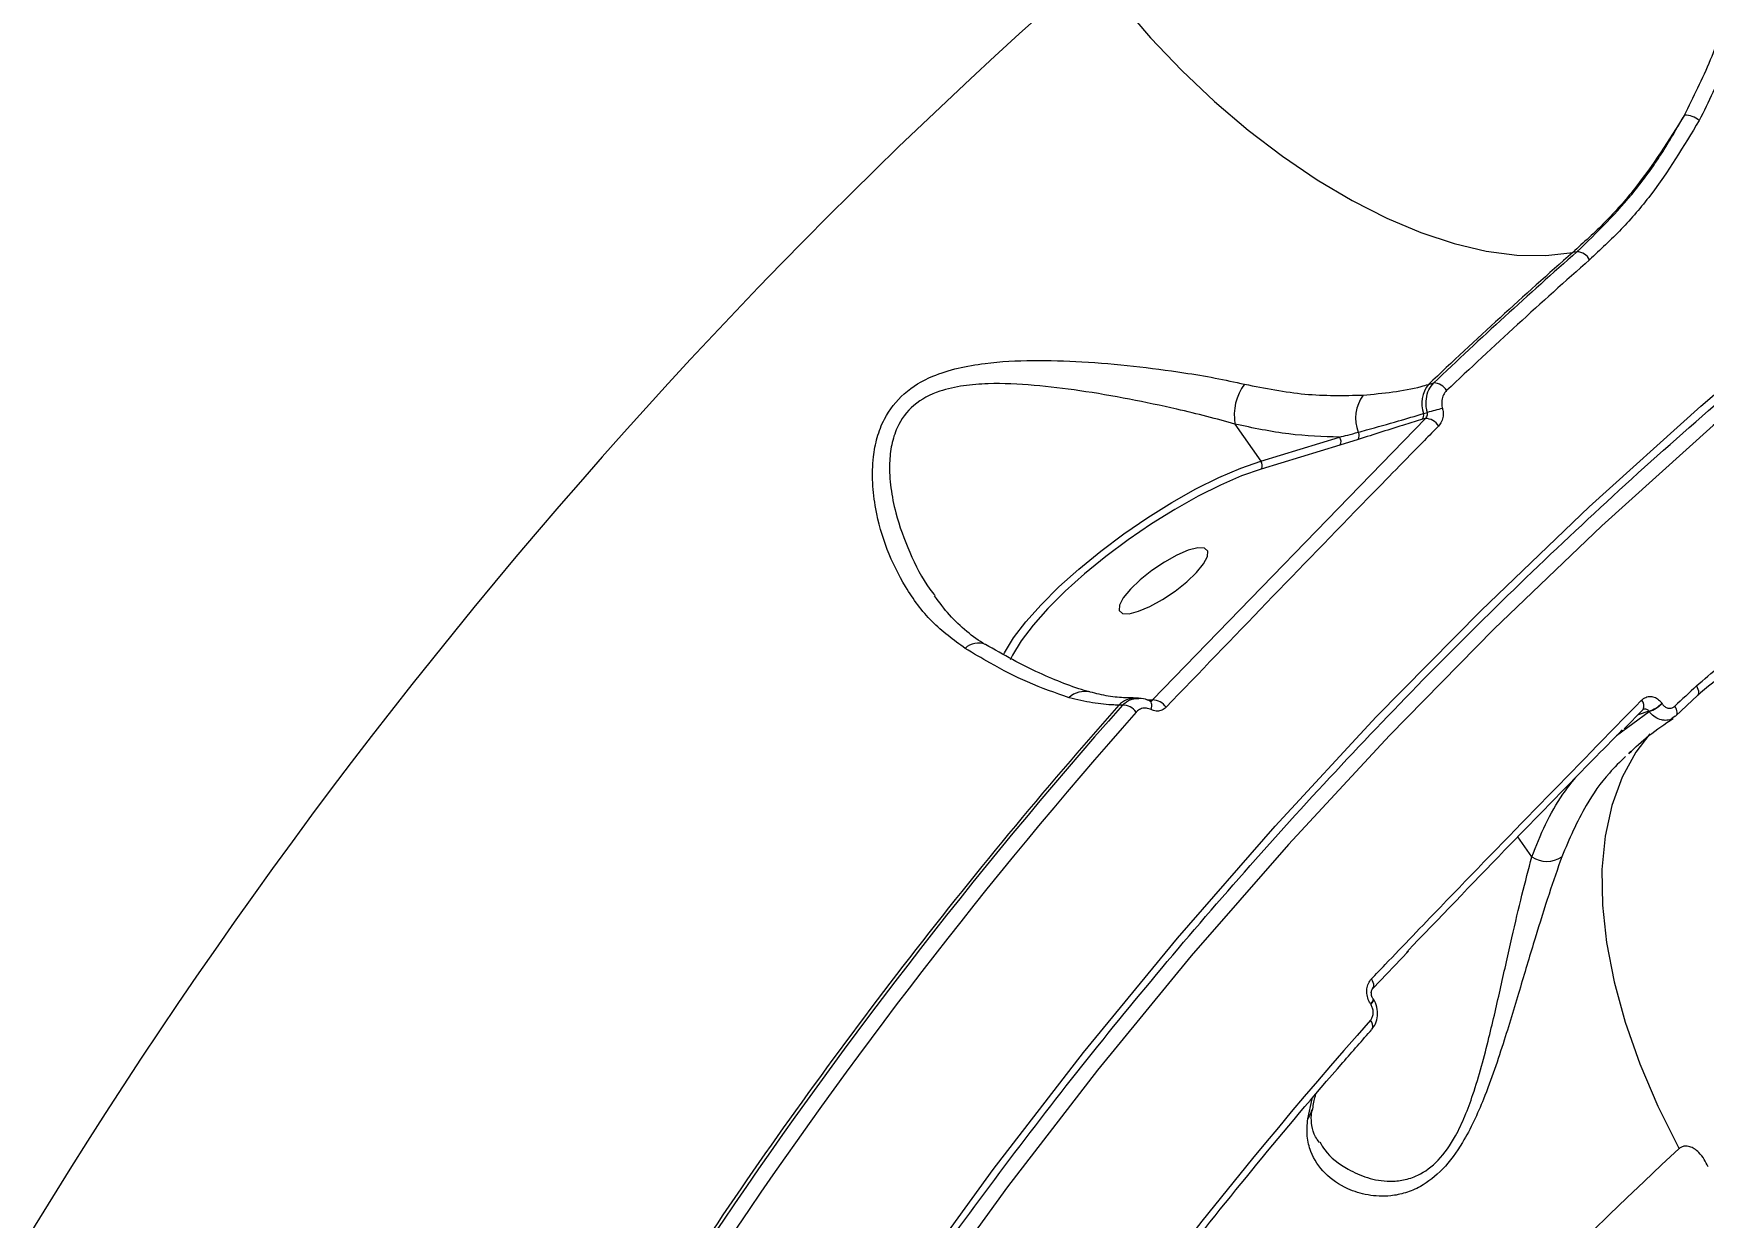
# Model space of a CAD drawing. Header units: millimetres. Extents: x -7245 to 6306, y -6696 to 5973.
# Drawn here: x 1462.9 to 1603.6, y -1461 to -1361.3 of the extents above; entities that cross this region are included whole.
import ezdxf

# ---------------------------------------------------------------- set-up
doc = ezdxf.new("R2010")
doc.units = ezdxf.units.MM
for name, color, linetype in [('DIKOM_ОБЪЕКТ', 7, 'Continuous'), ('DIKOM_РАЗМЕР_ЗОНА', 7, 'Continuous'), ('DIKOM_РАЗМЕР_ОБЪЕКТА', 7, 'Continuous')]:
    doc.layers.add(name, color=color, linetype=linetype)
doc.styles.add('style1', font='arial.ttf', dxfattribs={"width": 0.8})
doc.dimstyles.new('1-50', dxfattribs={"dimtxt": 300, "dimasz": 200, "dimexe": 100, "dimexo": 0, "dimgap": 100, "dimtad": 1, "dimtxsty": 'style1', "dimcen": 200, "dimclrd": 7, "dimclre": 7, "dimclrt": 7, "dimadec": 1, "dimazin": 2, "dimtfac": 1, "dimtmove": 0, "dimatfit": 2, "dimfxl": 0, "dimlwd": 25, "dimlwe": 18, "dimarcsym": 0})

# ---------------------------------------------------------------- blocks, each defined once
blk = doc.blocks.new('*D10')
at = {"layer": 'Defpoints', "color": 0, "transparency": 16777216}
for p in [(-4365.71, 2792.53), (4306.16, 475.6), (4306.16, -5965.27)]:
    blk.add_point(p, dxfattribs=at)
at = {"layer": 'DIKOM_РАЗМЕР_ОБЪЕКТА', "color": 7, "lineweight": 18, "transparency": 16777216}
for p, q in [((-4365.71, 2792.53), (-4365.71, -6065.27)), ((4306.16, 475.6), (4306.16, -6065.27))]:
    blk.add_line(p, q, dxfattribs=at)
at = {"layer": 'DIKOM_РАЗМЕР_ОБЪЕКТА', "color": 7, "lineweight": 25, "transparency": 16777216}
blk.add_line((-4165.71, -5965.27), (4106.16, -5965.27), dxfattribs=at)
at = {"layer": 'DIKOM_РАЗМЕР_ОБЪЕКТА', "color": 7, "transparency": 16777216}
for points in [[(-4165.71, -5931.93), (-4165.71, -5998.6), (-4365.71, -5965.27)], [(4106.16, -5931.93), (4106.16, -5998.6), (4306.16, -5965.27)]]:
    blk.add_solid(points, dxfattribs=at)
at = {"layer": 'DIKOM_РАЗМЕР_ОБЪЕКТА', "color": 7, "transparency": 16777216, "insert": (-85.78, -5712.1), "char_height": 300, "attachment_point": 5, "style": 'style1'}
blk.add_mtext('8650', dxfattribs=at)
blk = doc.blocks.new('*D11')
at = {"layer": 'Defpoints', "color": 0, "transparency": 16777216}
for p in [(-3472.32, 4472.83), (-6199.73, -2928.86), (1850.21, -2928.86)]:
    blk.add_point(p, dxfattribs=at)
at = {"layer": 'DIKOM_РАЗМЕР_ОБЪЕКТА', "color": 7, "lineweight": 18, "transparency": 16777216}
for p, q in [((-3472.32, 4472.83), (-6299.73, 4472.83)), ((1850.21, -2928.86), (-6299.73, -2928.86))]:
    blk.add_line(p, q, dxfattribs=at)
at = {"layer": 'DIKOM_РАЗМЕР_ОБЪЕКТА', "color": 7, "lineweight": 25, "transparency": 16777216}
blk.add_line((-6199.73, 4272.83), (-6199.73, -2728.86), dxfattribs=at)
at = {"layer": 'DIKOM_РАЗМЕР_ОБЪЕКТА', "color": 7, "transparency": 16777216}
for points in [[(-6233.06, 4272.83), (-6166.39, 4272.83), (-6199.73, 4472.83)], [(-6233.06, -2728.86), (-6166.39, -2728.86), (-6199.73, -2928.86)]]:
    blk.add_solid(points, dxfattribs=at)
at = {"layer": 'DIKOM_РАЗМЕР_ОБЪЕКТА', "color": 7, "transparency": 16777216, "insert": (-6452.9, 984.54), "char_height": 300, "attachment_point": 5, "rotation": 90, "style": 'style1'}
blk.add_mtext('7400', dxfattribs=at)
blk = doc.blocks.new('*D12')
at = {"layer": 'Defpoints', "color": 0, "transparency": 16777216}
for p in [(-5865.71, 123.34), (6306.18, -91.92), (6306.18, -6596.14)]:
    blk.add_point(p, dxfattribs=at)
at = {"layer": 'DIKOM_РАЗМЕР_ЗОНА', "color": 7, "lineweight": 18, "transparency": 16777216}
for p, q in [((-5865.71, 123.34), (-5865.71, -6696.14)), ((6306.18, -91.92), (6306.18, -6696.14))]:
    blk.add_line(p, q, dxfattribs=at)
at = {"layer": 'DIKOM_РАЗМЕР_ЗОНА', "color": 7, "lineweight": 25, "transparency": 16777216}
blk.add_line((-5665.71, -6596.14), (6106.18, -6596.14), dxfattribs=at)
at = {"layer": 'DIKOM_РАЗМЕР_ЗОНА', "color": 7, "transparency": 16777216}
for points in [[(-5665.71, -6562.81), (-5665.71, -6629.48), (-5865.71, -6596.14)], [(6106.18, -6562.81), (6106.18, -6629.48), (6306.18, -6596.14)]]:
    blk.add_solid(points, dxfattribs=at)
at = {"layer": 'DIKOM_РАЗМЕР_ЗОНА', "color": 7, "transparency": 16777216, "insert": (-71.19, -6342.97), "char_height": 300, "attachment_point": 5, "style": 'style1'}
blk.add_mtext('12150', dxfattribs=at)
blk = doc.blocks.new('*D13')
at = {"layer": 'Defpoints', "color": 0, "transparency": 16777216}
for p in [(-4231.86, 5972.83), (-6795, -4928.88), (1792.4, -4928.88)]:
    blk.add_point(p, dxfattribs=at)
at = {"layer": 'DIKOM_РАЗМЕР_ЗОНА', "color": 7, "lineweight": 18, "transparency": 16777216}
for p, q in [((-4231.86, 5972.83), (-6895, 5972.83)), ((1792.4, -4928.88), (-6895, -4928.88))]:
    blk.add_line(p, q, dxfattribs=at)
at = {"layer": 'DIKOM_РАЗМЕР_ЗОНА', "color": 7, "lineweight": 25, "transparency": 16777216}
blk.add_line((-6795, 5772.83), (-6795, -4728.88), dxfattribs=at)
at = {"layer": 'DIKOM_РАЗМЕР_ЗОНА', "color": 7, "transparency": 16777216}
for points in [[(-6828.33, 5772.83), (-6761.67, 5772.83), (-6795, 5972.83)], [(-6828.33, -4728.88), (-6761.67, -4728.88), (-6795, -4928.88)]]:
    blk.add_solid(points, dxfattribs=at)
at = {"layer": 'DIKOM_РАЗМЕР_ЗОНА', "color": 7, "transparency": 16777216, "insert": (-7048.17, 972.94), "char_height": 300, "attachment_point": 5, "rotation": 90, "style": 'style1'}
blk.add_mtext('10900', dxfattribs=at)

msp = doc.modelspace()

# ---------------------------------------------------------------- linework, layer by layer
at = {"layer": 'DIKOM_ОБЪЕКТ', "color": 7, "linetype": 'Continuous', "lineweight": 15}
for p, q in [((1592.915, -1379.716), (1592.56, -1379.769)), ((1580.408, -1390.884), (1580.847, -1390.754)), ((1557.175, -1417.454), (1580.143, -1393.75)), ((1580.143, -1393.75), (1579.903, -1393.823)), ((1579.979, -1393.341), (1580.318, -1393.238)), ((1564.112, -1394.231), (1566.295, -1397.336)), ((1566.295, -1397.336), (1572.921, -1395.324)), ((1572.94, -1396.01), (1566.314, -1398.021)), ((1574.481, -1395.523), (1572.94, -1396.01)), ((1555.991, -1417.303), (1555.774, -1417.301)), ((1556.689, -1417.447), (1557.117, -1417.454)), ((1557.117, -1417.454), (1557.175, -1417.454)), ((1600.061, -1417.737), (1600.075, -1417.759)), ((1601.251, -1418.778), (1603.052, -1417.089)), ((1554.636, -1417.894), (1554.323, -1417.892)), ((1596.255, -1420.451), (1598.991, -1418.422)), ((1596.886, -1419.892), (1598.494, -1418.26)), ((1598.977, -1418.401), (1598.052, -1418.709)), ((1598.468, -1418.266), (1598.484, -1418.248)), ((1598.991, -1418.422), (1598.977, -1418.401)), ((1601.191, -1418.821), (1600.979, -1418.967)), ((1601.191, -1418.821), (1601.251, -1418.778)), ((1597.441, -1421.758), (1597.248, -1421.956)), ((1589.116, -1430.656), (1587.933, -1428.973)), ((1575.729, -1441.737), (1578.724, -1438.611)), ((1575.541, -1443.063), (1575.527, -1443.042)), ((1575.701, -1441.748), (1575.72, -1441.727)), ((1575.745, -1442.612), (1575.725, -1442.582)), ((1570.238, -1452.718), (1570.606, -1451.043)), ((1570.59, -1451.934), (1570.58, -1451.997))]:
    msp.add_line(p, q, dxfattribs=at)
at = {"layer": 'DIKOM_ОБЪЕКТ', "color": 7, "linetype": 'Continuous', "lineweight": 15, "flags": 128}
for points in [[(1552.177, -1355.812), (1554.515, -1358.81), (1557.011, -1361.7), (1559.644, -1364.456), (1562.388, -1367.054), (1565.22, -1369.468), (1568.113, -1371.678), (1571.041, -1373.663), (1573.977, -1375.404), (1576.894, -1376.887), (1579.766, -1378.098), (1582.567, -1379.025), (1585.271, -1379.659), (1587.853, -1379.997), (1590.29, -1380.033), (1592.56, -1379.769)], [(1485.839, -1565.866), (1490.085, -1554.243), (1494.683, -1542.764), (1499.631, -1531.437), (1504.924, -1520.268), (1510.56, -1509.266), (1516.534, -1498.437), (1522.844, -1487.788), (1529.484, -1477.327), (1536.45, -1467.06), (1543.739, -1456.995), (1551.344, -1447.137), (1559.261, -1437.494), (1567.485, -1428.071), (1576.011, -1418.874), (1584.832, -1409.91), (1593.943, -1401.185), (1603.339, -1392.705), (1613.013, -1384.473), (1622.958, -1376.497), (1633.168, -1368.782), (1643.636, -1361.332)], [(1644.545, -1363.072), (1634.108, -1370.499), (1623.928, -1378.191), (1614.013, -1386.143), (1604.369, -1394.35), (1595.002, -1402.805), (1585.918, -1411.504), (1577.123, -1420.441), (1568.623, -1429.609), (1560.424, -1439.004), (1552.53, -1448.619), (1544.948, -1458.447), (1537.682, -1468.482), (1530.736, -1478.717), (1524.116, -1489.147), (1517.825, -1499.764), (1511.869, -1510.56), (1506.25, -1521.529), (1500.973, -1532.664), (1496.04, -1543.958), (1491.455, -1555.402), (1487.222, -1566.991)], [(1544.618, -1413.646), (1544.706, -1413.476), (1545.468, -1412.233), (1546.5, -1410.875), (1547.781, -1409.434), (1549.281, -1407.94), (1550.967, -1406.426), (1552.804, -1404.925), (1554.75, -1403.47), (1556.763, -1402.093), (1558.8, -1400.824), (1560.814, -1399.69), (1562.763, -1398.718), (1564.604, -1397.927), (1566.295, -1397.336)], [(1566.314, -1398.021), (1564.674, -1398.595), (1562.889, -1399.362), (1560.999, -1400.305), (1559.046, -1401.404), (1557.071, -1402.635), (1555.119, -1403.97), (1553.232, -1405.381), (1551.451, -1406.836), (1549.815, -1408.305), (1548.361, -1409.753), (1547.119, -1411.151), (1546.118, -1412.467), (1545.379, -1413.673), (1545.179, -1414.076)], [(1560.872, -1406.709), (1561.468, -1405.977), (1561.79, -1405.362), (1561.813, -1404.914), (1561.533, -1404.668), (1560.975, -1404.645), (1560.182, -1404.847), (1559.22, -1405.257), (1558.166, -1405.842), (1557.106, -1406.554), (1556.125, -1407.337), (1555.303, -1408.126), (1554.707, -1408.858), (1554.385, -1409.474), (1554.363, -1409.922), (1554.642, -1410.168), (1555.201, -1410.191), (1555.993, -1409.989), (1556.956, -1409.579), (1558.009, -1408.994), (1559.07, -1408.281), (1560.05, -1407.498), (1560.872, -1406.709)], [(1602.97, -1416.275), (1603.046, -1416.412), (1603.103, -1416.548), (1603.139, -1416.679), (1603.154, -1416.8), (1603.146, -1416.909), (1603.116, -1417.002), (1603.065, -1417.076), (1603.052, -1417.089)], [(1557.06, -1418.263), (1557.093, -1418.114), (1557.108, -1417.975), (1557.105, -1417.848), (1557.085, -1417.738), (1557.047, -1417.648), (1556.993, -1417.58), (1556.945, -1417.546)], [(1601.251, -1418.778), (1601.262, -1418.767), (1601.313, -1418.692), (1601.343, -1418.599), (1601.351, -1418.491), (1601.336, -1418.369), (1601.3, -1418.239), (1601.242, -1418.103), (1601.165, -1417.967)], [(1599.037, -1420.3), (1597.872, -1421.845), (1596.714, -1423.964), (1595.847, -1426.331), (1595.279, -1428.927), (1595.014, -1431.731), (1595.053, -1434.724), (1595.396, -1437.881), (1596.042, -1441.177), (1596.984, -1444.587), (1598.215, -1448.084), (1599.726, -1451.641), (1601.506, -1455.231)], [(1575.72, -1441.727), (1575.72, -1441.727), (1575.774, -1441.634), (1575.798, -1441.519), (1575.793, -1441.388), (1575.757, -1441.244), (1575.694, -1441.093), (1575.604, -1440.94)], [(1575.73, -1442.589), (1575.743, -1442.616), (1575.749, -1442.678), (1575.729, -1442.753), (1575.684, -1442.841), (1575.616, -1442.938), (1575.527, -1443.042)], [(1575.745, -1442.612), (1575.758, -1442.637), (1575.763, -1442.699), (1575.743, -1442.774), (1575.699, -1442.863), (1575.63, -1442.959), (1575.541, -1443.063)]]:
    msp.add_lwpolyline(points, dxfattribs=at)
at = {"layer": 'DIKOM_ОБЪЕКТ', "color": 7, "linetype": 'Continuous', "lineweight": 15}
for centre, radius, start, end in [((1853.915, -1700.222), 457.891, 131.22158, 153.47834), ((1602.025, -1369.994), 1.777, 48.38367, 92.03881), ((1884.726, -1711.364), 441.946, 131.38309, 133.51827), ((1884.644, -1710.782), 441.261, 131.38587, 133.50962), ((1592.846, -1381), 1.286, 28.17089, 86.91164), ((1884.897, -1710.536), 440.031, 131.38611, 133.51107), ((1568.418, -1393.484), 4.37, 143.16458, 189.83843), ((1582.461, -1392.508), 2.618, 141.6516, 198.545), ((1580.809, -1392.056), 1.302, 29.88909, 88.3455), ((1577.564, -1393.724), 3.292, 143.85945, 201.12579), ((1579.479, -1393.509), 0.527, 323.39942, 18.5593), ((1580.116, -1395.089), 1.34, 31.6467, 88.84769), ((1622.091, -1551.714), 163.888, 104.30975, 104.76665), ((1574.005, -1395.207), 0.572, 326.42246, 31.25927), ((1572.459, -1395.68), 0.583, 325.56289, 37.584), ((1565.833, -1397.691), 0.583, 325.54206, 37.60483), ((1542.491, -1414.21), 1.55, 67.10773, 135.09791), ((1889.781, -1723.971), 420.64, 132.98796, 133.32487), ((1551.45, -1418.653), 1.914, 75.95369, 133.24547), ((1555.759, -1419.339), 2.038, 89.54504, 134.75715), ((1556.834, -1417.138), 0.425, 288.10679, 311.92395), ((1557.197, -1418.761), 1.307, 31.8293, 90.93625), ((1597.848, -1417.956), 0.701, 335.32352, 43.50963), ((1598.107, -1415.764), 2.777, 288.25507, 314.71208), ((1598.122, -1415.786), 2.776, 288.25634, 314.72203), ((1869.889, -1697.355), 421.523, 138.47202, 146.22724), ((1870.111, -1697.107), 421.288, 138.48943, 146.21005), ((1870.544, -1697.066), 420.332, 138.48927, 146.2102), ((1554.672, -1419.237), 1.343, 33.9601, 91.54006), ((1590.37, -1428.792), 2.247, 236.08315, 304.28559), ((1874.389, -1709.304), 399.359, 138.44937, 146.25008), ((1574.972, -1444.918), 0.744, 343.49869, 42.41775), ((1569.034, -1451.705), 1.573, 319.91851, 349.30935), ((1865.691, -1739.934), 388.394, 132.85919, 151.84041)]:
    msp.add_arc(centre, radius, start, end, dxfattribs=at)
for points, knots in [([(1600.876, -1314.848), (1601.908, -1316.635), (1603.891, -1320.071), (1606.107, -1325.54), (1607.748, -1331.025), (1608.816, -1336.64), (1609.29, -1342.306), (1609.188, -1347.947), (1608.524, -1353.486), (1607.283, -1358.831), (1605.554, -1363.956), (1603.987, -1367.097), (1603.205, -1368.665)], [0, 0, 0, 0, 0.1070877, 0.205973, 0.3051877, 0.4040791, 0.503337, 0.6029143, 0.7021815, 0.8013455, 0.900836, 1, 1, 1, 1]), ([(1601.962, -1368.218), (1602.73, -1366.682), (1604.269, -1363.605), (1605.969, -1358.585), (1607.191, -1353.349), (1607.849, -1347.926), (1607.956, -1342.403), (1607.497, -1336.856), (1606.457, -1331.359), (1604.855, -1325.992), (1602.69, -1320.64), (1600.75, -1317.278), (1599.741, -1315.53)], [0, 0, 0, 0, 0.0992822, 0.1988763, 0.2981531, 0.3974205, 0.4970079, 0.5962721, 0.6950874, 0.7942242, 0.893035, 1, 1, 1, 1]), ([(1486.114, -1566.453), (1486.771, -1564.592), (1488.678, -1559.189), (1492.06, -1550.333), (1496.353, -1539.93), (1500.939, -1529.656), (1505.81, -1519.515), (1510.965, -1509.512), (1516.402, -1499.654), (1522.116, -1489.945), (1528.105, -1480.391), (1534.367, -1470.998), (1540.896, -1461.769), (1547.69, -1452.71), (1554.745, -1443.826), (1562.057, -1435.122), (1569.622, -1426.604), (1577.436, -1418.274), (1585.495, -1410.138), (1593.795, -1402.2), (1602.33, -1394.465), (1611.097, -1386.937), (1620.089, -1379.619), (1629.305, -1372.518), (1637.193, -1366.749), (1642.034, -1363.378), (1643.671, -1362.238)], [0, 0, 0, 0, 0.0228182, 0.0662279, 0.1096401, 0.1530503, 0.1964628, 0.2398747, 0.2832858, 0.3266969, 0.370109, 0.4135189, 0.4569305, 0.5003413, 0.5437504, 0.5871609, 0.63057, 0.673978, 0.7173864, 0.7607937, 0.8041999, 0.8476068, 0.8910115, 0.9344166, 0.9778203, 1, 1, 1, 1]), ([(1601.962, -1368.218), (1600.628, -1370.347), (1598.607, -1373.572), (1595.307, -1377.279), (1593.475, -1378.939), (1592.56, -1379.769)], [0, 0, 0, 0, 0.4927764, 0.7463824, 1, 1, 1, 1]), ([(1592.915, -1379.716), (1594.603, -1378.064), (1597.159, -1375.562), (1600.051, -1371.541), (1601.325, -1369.326), (1601.962, -1368.218)], [0, 0, 0, 0, 0.4928116, 0.7464082, 1, 1, 1, 1]), ([(1603.205, -1368.665), (1601.9, -1370.829), (1599.924, -1374.106), (1596.682, -1377.869), (1594.88, -1379.551), (1593.979, -1380.393)], [0, 0, 0, 0, 0.4927635, 0.7463842, 1, 1, 1, 1]), ([(1541.393, -1413.116), (1540.422, -1412.403), (1538.478, -1410.974), (1536.337, -1408.047), (1534.74, -1404.821), (1533.883, -1401.823), (1533.554, -1399.182), (1533.598, -1397.155), (1533.941, -1395.34), (1534.66, -1393.456), (1536.13, -1391.546), (1538.398, -1390.208), (1540.769, -1389.47), (1543.58, -1388.993), (1547.084, -1388.806), (1551.294, -1388.949), (1555.582, -1389.312), (1559.342, -1389.81), (1562.473, -1390.333), (1564.104, -1390.687), (1564.92, -1390.864)], [0, 0, 0, 0, 0.0754484, 0.1510304, 0.221385, 0.2917237, 0.3346554, 0.3775419, 0.4104277, 0.443257, 0.4962455, 0.5490778, 0.5889879, 0.6289731, 0.6969414, 0.7650069, 0.8363484, 0.9076276, 0.9538284, 1, 1, 1, 1]), ([(1564.112, -1394.231), (1563.333, -1394.012), (1561.763, -1393.572), (1558.786, -1392.857), (1555.2, -1392.1), (1551.155, -1391.402), (1547.161, -1390.91), (1543.875, -1390.758), (1541.218, -1390.956), (1539.035, -1391.43), (1536.95, -1392.509), (1535.69, -1394.231), (1535.158, -1395.966), (1534.974, -1397.676), (1535.093, -1399.611), (1535.601, -1402.161), (1536.679, -1405.054), (1537.833, -1407.412), (1538.712, -1408.491), (1538.857, -1408.669)], [0, 0, 0, 0, 0.0545462, 0.1099485, 0.1940731, 0.2801618, 0.3591865, 0.4398695, 0.4844577, 0.5300748, 0.5875204, 0.6446774, 0.680602, 0.7176348, 0.7667064, 0.8166118, 0.8991245, 0.9833297, 1, 1, 1, 1]), ([(1564.92, -1390.864), (1566.633, -1391.202), (1570.099, -1391.887), (1573.291, -1391.818), (1574.905, -1391.782)], [0, 0, 0, 0, 0.4942518, 1, 1, 1, 1]), ([(1574.905, -1391.782), (1576.577, -1391.627), (1578.472, -1391.45), (1580.204, -1390.944), (1580.408, -1390.884)], [0, 0, 0, 0, 0.8821683, 1, 1, 1, 1]), ([(1580.318, -1393.238), (1580.294, -1393.136), (1580.206, -1392.76), (1580.198, -1392.092), (1580.396, -1391.311), (1580.697, -1390.939), (1580.847, -1390.754)], [0, 0, 0, 0, 0.1105087, 0.4063328, 0.7034454, 1, 1, 1, 1]), ([(1581.938, -1391.407), (1581.842, -1391.52), (1581.651, -1391.746), (1581.519, -1392.219), (1581.518, -1392.622), (1581.569, -1392.848), (1581.583, -1392.91)], [0, 0, 0, 0, 0.2969775, 0.5941145, 0.8895009, 1, 1, 1, 1]), ([(1579.903, -1393.823), (1579.429, -1393.968), (1577.64, -1394.513), (1575.819, -1395.095), (1574.481, -1395.523)], [0, 0, 0, 0, 0.2646992, 1, 1, 1, 1]), ([(1574.493, -1394.91), (1574.722, -1394.848), (1575.867, -1394.533), (1577.702, -1394.021), (1579.28, -1393.55), (1579.979, -1393.341)], [0, 0, 0, 0, 0.1223093, 0.6114477, 1, 1, 1, 1]), ([(1580.143, -1393.75), (1580.184, -1393.708), (1580.263, -1393.626), (1580.327, -1393.46), (1580.335, -1393.326), (1580.321, -1393.254), (1580.318, -1393.238)], [0, 0, 0, 0, 0.3129651, 0.619287, 0.9167908, 1, 1, 1, 1]), ([(1581.583, -1392.91), (1581.594, -1392.956), (1581.644, -1393.167), (1581.654, -1393.556), (1581.534, -1394.035), (1581.349, -1394.269), (1581.257, -1394.386)], [0, 0, 0, 0, 0.0854657, 0.3891469, 0.69474, 1, 1, 1, 1]), ([(1581.257, -1394.386), (1580.859, -1394.792), (1578.871, -1396.82), (1571.136, -1404.735), (1563.945, -1412.21), (1558.307, -1418.071)], [0, 0, 0, 0, 0.0512258, 0.2561203, 1, 1, 1, 1]), ([(1572.921, -1395.324), (1571.511, -1395.279), (1568.668, -1395.189), (1565.638, -1394.552), (1564.112, -1394.231)], [0, 0, 0, 0, 0.4960503, 1, 1, 1, 1]), ([(1572.921, -1395.324), (1573.148, -1395.267), (1573.669, -1395.136), (1574.196, -1394.992), (1574.493, -1394.91)], [0, 0, 0, 0, 0.4353519, 1, 1, 1, 1]), ([(1602.97, -1416.275), (1604.262, -1415.162), (1606.847, -1412.935), (1611.076, -1410.42), (1615.457, -1408.543), (1619.936, -1407.326), (1624.527, -1406.736), (1629.167, -1406.808), (1633.784, -1407.518), (1638.312, -1408.858), (1642.675, -1410.833), (1646.814, -1413.393), (1650.648, -1416.486), (1654.104, -1420.082), (1657.198, -1424.074), (1658.906, -1427.066), (1659.759, -1428.56)], [0, 0, 0, 0, 0.0751064, 0.1502146, 0.2212807, 0.2925751, 0.3636425, 0.4347683, 0.5061222, 0.5772472, 0.6483382, 0.7196557, 0.7907495, 0.8604297, 0.9303175, 1, 1, 1, 1]), ([(1629.537, -1408.065), (1628.942, -1407.982), (1626.843, -1407.686), (1623.213, -1407.847), (1618.735, -1408.519), (1613.719, -1410.058), (1608.297, -1412.702), (1604.762, -1415.654), (1602.994, -1417.131)], [0, 0, 0, 0, 0.0626757, 0.2209925, 0.3798157, 0.5381344, 0.7690707, 1, 1, 1, 1]), ([(1543.087, -1412.786), (1543.086, -1412.785), (1542.533, -1412.484), (1541.489, -1411.693), (1540.044, -1410.346), (1539.225, -1409.244), (1538.82, -1408.699)], [0, 0, 0, 0, 0.0005155, 0.3257726, 0.6661331, 1, 1, 1, 1]), ([(1550.139, -1417.259), (1548.993, -1416.86), (1546.897, -1416.131), (1543.896, -1414.611), (1542.09, -1413.533), (1541.393, -1413.116)], [0, 0, 0, 0, 0.4251091, 0.7780795, 1, 1, 1, 1]), ([(1551.901, -1416.775), (1551.816, -1416.754), (1551.146, -1416.591), (1549.72, -1416.076), (1547.632, -1415.204), (1545.418, -1414.114), (1543.864, -1413.214), (1543.099, -1412.771)], [0, 0, 0, 0, 0.0348318, 0.2747675, 0.5174207, 0.7624354, 1, 1, 1, 1]), ([(813.194, -1524.231), (814.326, -1521.946), (817.4, -1515.743), (823.438, -1506.016), (831.605, -1495.215), (840.973, -1484.968), (851.472, -1475.31), (863.064, -1466.293), (875.72, -1457.949), (889.439, -1450.304), (904.179, -1443.36), (919.885, -1437.13), (936.481, -1431.643), (953.892, -1426.925), (972.071, -1422.999), (991.002, -1419.885), (1010.64, -1417.575), (1030.916, -1416.068), (1051.737, -1415.368), (1073.004, -1415.482), (1094.391, -1416.404), (1115.851, -1418.113), (1137.331, -1420.557), (1159.038, -1423.745), (1180.878, -1427.659), (1202.756, -1432.286), (1224.888, -1437.686), (1247.239, -1443.895), (1269.767, -1450.924), (1292.126, -1458.664), (1314.212, -1467.081), (1335.921, -1476.134), (1357.183, -1485.801), (1377.951, -1496.08), (1398.202, -1506.939), (1417.876, -1518.342), (1436.888, -1530.232), (1455.13, -1542.561), (1471.477, -1554.448), (1481.407, -1562.343), (1485.839, -1565.866)], [0, 0, 0, 0, 0.0156523, 0.0424896, 0.0694116, 0.0963765, 0.1233414, 0.1502635, 0.1771007, 0.2039381, 0.2308599, 0.2578251, 0.2847902, 0.3117122, 0.3385494, 0.3653866, 0.3923085, 0.4192737, 0.4462388, 0.4731607, 0.499998, 0.5258462, 0.55177, 0.5777324, 0.6036945, 0.6296184, 0.6554668, 0.6823041, 0.709226, 0.7361912, 0.7631561, 0.7900783, 0.8169156, 0.8437529, 0.8706752, 0.8976402, 0.9246053, 0.9515272, 0.9783645, 1, 1, 1, 1]), ([(1485.654, -1567.73), (1482.462, -1565.175), (1473.862, -1558.293), (1459.152, -1547.371), (1441.384, -1535.099), (1422.697, -1523.149), (1403.135, -1511.571), (1382.743, -1500.417), (1361.968, -1489.933), (1340.893, -1480.138), (1319.601, -1471.038), (1297.747, -1462.483), (1275.383, -1454.529), (1252.577, -1447.217), (1229.829, -1440.71), (1207.218, -1435.011), (1184.814, -1430.104), (1162.254, -1425.911), (1139.609, -1422.476), (1116.96, -1419.832), (1094.804, -1418.036), (1073.205, -1417.073), (1052.215, -1416.914), (1031.492, -1417.554), (1011.12, -1419.027), (991.182, -1421.348), (972.115, -1424.464), (953.965, -1428.349), (936.755, -1432.954), (920.205, -1438.356), (904.403, -1444.57), (889.422, -1451.593), (876.183, -1458.949), (864.541, -1466.487), (854.377, -1474.098), (845.466, -1481.68), (840.362, -1486.934), (838.047, -1489.318)], [0, 0, 0, 0, 0.0171745, 0.0462692, 0.0753861, 0.1044806, 0.1344204, 0.1643843, 0.1943241, 0.2234189, 0.2525357, 0.2816304, 0.3115701, 0.3415341, 0.3714737, 0.4005685, 0.4296853, 0.4587799, 0.4887196, 0.5186838, 0.5486235, 0.5777181, 0.6068351, 0.6359296, 0.6658693, 0.6958334, 0.725773, 0.7548675, 0.7839844, 0.8130791, 0.8430186, 0.8729827, 0.9029224, 0.9282447, 0.9535972, 0.9789492, 1, 1, 1, 1]), ([(1485.592, -1567.22), (1484.493, -1566.322), (1480.728, -1563.245), (1474.077, -1558.076), (1465.667, -1551.727), (1457.073, -1545.497), (1448.33, -1539.391), (1439.433, -1533.409), (1430.38, -1527.549), (1421.167, -1521.807), (1411.794, -1516.182), (1402.255, -1510.674), (1392.551, -1505.279), (1382.676, -1499.997), (1372.628, -1494.826), (1362.415, -1489.77), (1352.072, -1484.847), (1341.64, -1480.079), (1331.148, -1475.477), (1320.601, -1471.043), (1309.994, -1466.776), (1299.324, -1462.673), (1288.588, -1458.732), (1277.783, -1454.952), (1266.905, -1451.333), (1255.953, -1447.874), (1244.92, -1444.573), (1233.811, -1441.432), (1222.654, -1438.458), (1211.495, -1435.665), (1200.373, -1433.063), (1189.301, -1430.656), (1178.274, -1428.44), (1167.287, -1426.415), (1156.337, -1424.579), (1145.42, -1422.932), (1134.533, -1421.473), (1123.675, -1420.202), (1112.84, -1419.12), (1102.027, -1418.226), (1091.257, -1417.521), (1080.571, -1417.01), (1070.013, -1416.696), (1059.601, -1416.577), (1049.333, -1416.655), (1039.203, -1416.927), (1029.21, -1417.394), (1019.348, -1418.057), (1009.616, -1418.914), (1000.011, -1419.966), (990.531, -1421.215), (981.172, -1422.661), (971.947, -1424.301), (962.885, -1426.132), (954.025, -1428.145), (945.388, -1430.338), (936.979, -1432.709), (928.792, -1435.256), (920.824, -1437.982), (913.073, -1440.887), (905.536, -1443.971), (898.211, -1447.236), (891.097, -1450.681), (884.191, -1454.311), (877.498, -1458.121), (871.035, -1462.103), (864.83, -1466.24), (858.905, -1470.521), (853.263, -1474.937), (847.908, -1479.496), (842.822, -1484.175), (839.667, -1487.41), (838.096, -1489.022)], [0, 0, 0, 0, 0.0060013, 0.0205521, 0.0351072, 0.0495891, 0.0640041, 0.0783688, 0.0926994, 0.1070124, 0.1213243, 0.135648, 0.1499976, 0.1643896, 0.1788401, 0.1933654, 0.2079235, 0.2224273, 0.2368589, 0.2512355, 0.2655733, 0.2798885, 0.2941976, 0.3085152, 0.3228539, 0.3372303, 0.3516604, 0.3661604, 0.3807198, 0.3952538, 0.4097063, 0.4240985, 0.4384468, 0.4527679, 0.4670783, 0.4813938, 0.4957257, 0.5100902, 0.5245039, 0.5389826, 0.5535348, 0.5680856, 0.5825623, 0.5969738, 0.611337, 0.6256681, 0.6399832, 0.6542989, 0.6686275, 0.6829838, 0.6973842, 0.7118448, 0.7263814, 0.740938, 0.7554419, 0.7698757, 0.7842556, 0.7985978, 0.8129187, 0.8272345, 0.8415592, 0.8559061, 0.8702906, 0.8847294, 0.8992379, 0.9137951, 0.9283205, 0.9427656, 0.9571494, 0.9714881, 0.9857976, 1, 1, 1, 1]), ([(1554.323, -1417.892), (1554.188, -1417.886), (1553.502, -1417.86), (1552.128, -1417.749), (1550.803, -1417.423), (1550.139, -1417.259)], [0, 0, 0, 0, 0.1089056, 0.5528006, 1, 1, 1, 1]), ([(1555.747, -1417.289), (1555.475, -1417.286), (1554.777, -1417.28), (1553.427, -1417.164), (1552.425, -1416.916), (1551.917, -1416.791)], [0, 0, 0, 0, 0.2393033, 0.6150828, 1, 1, 1, 1]), ([(1554.636, -1417.894), (1554.7, -1417.832), (1554.941, -1417.6), (1555.405, -1417.338), (1555.831, -1417.329), (1556.019, -1417.324)], [0, 0, 0, 0, 0.1689216, 0.631403, 1, 1, 1, 1]), ([(1556.937, -1417.56), (1556.88, -1417.525), (1556.602, -1417.357), (1556.279, -1417.336), (1556.022, -1417.319)], [0, 0, 0, 0, 0.2072047, 1, 1, 1, 1]), ([(1556.989, -1417.562), (1556.989, -1417.562), (1556.991, -1417.561), (1556.977, -1417.568), (1556.945, -1417.546), (1556.943, -1417.545)], [0, 0, 0, 0, 0.1561686, 0.9689144, 1, 1, 1, 1]), ([(1556.988, -1417.557), (1557.017, -1417.556), (1557.085, -1417.553), (1557.142, -1417.504), (1557.17, -1417.463), (1557.175, -1417.454)], [0, 0, 0, 0, 0.3600625, 0.8652588, 1, 1, 1, 1]), ([(1575.604, -1440.94), (1575.989, -1440.537), (1577.915, -1438.523), (1585.401, -1430.723), (1592.671, -1423.287), (1598.356, -1417.473)], [0, 0, 0, 0, 0.0517071, 0.2585497, 1, 1, 1, 1]), ([(1598.356, -1417.473), (1598.468, -1417.381), (1598.693, -1417.197), (1599.109, -1417.127), (1599.519, -1417.224), (1599.847, -1417.451), (1600.001, -1417.657), (1600.061, -1417.737)], [0, 0, 0, 0, 0.2182606, 0.4367243, 0.6530386, 0.8657852, 1, 1, 1, 1]), ([(1600.075, -1417.759), (1600.084, -1417.772), (1600.152, -1417.872), (1600.307, -1418.028), (1600.528, -1418.134), (1600.757, -1418.162), (1600.972, -1418.119), (1601.105, -1418.014), (1601.165, -1417.967)], [0, 0, 0, 0, 0.0341241, 0.2524431, 0.4706107, 0.5979484, 0.8193358, 1, 1, 1, 1]), ([(1557.06, -1418.263), (1556.925, -1418.209), (1556.655, -1418.103), (1556.244, -1418.154), (1555.956, -1418.309), (1555.822, -1418.449), (1555.786, -1418.487)], [0, 0, 0, 0, 0.2954079, 0.5902944, 0.8901388, 1, 1, 1, 1]), ([(1558.307, -1418.071), (1558.281, -1418.097), (1558.153, -1418.223), (1557.878, -1418.373), (1557.466, -1418.423), (1557.195, -1418.316), (1557.06, -1418.263)], [0, 0, 0, 0, 0.0810358, 0.3908418, 0.6952181, 1, 1, 1, 1]), ([(1597.287, -1421.963), (1597.83, -1421.446), (1598.967, -1420.363), (1600.311, -1419.478), (1601.013, -1419.016)], [0, 0, 0, 0, 0.4779162, 1, 1, 1, 1]), ([(1598.468, -1418.269), (1598.472, -1418.264), (1598.492, -1418.24), (1598.492, -1418.243), (1598.493, -1418.245)], [0, 0, 0, 0, 0.1914761, 1, 1, 1, 1]), ([(1598.977, -1418.401), (1598.959, -1418.374), (1598.911, -1418.304), (1598.792, -1418.232), (1598.641, -1418.205), (1598.543, -1418.233), (1598.498, -1418.246)], [0, 0, 0, 0, 0.1762074, 0.4563702, 0.7498671, 1, 1, 1, 1]), ([(1600.979, -1418.967), (1600.934, -1419.001), (1600.749, -1419.14), (1600.409, -1419.188), (1599.952, -1419.137), (1599.498, -1418.935), (1599.162, -1418.639), (1599.012, -1418.448), (1598.991, -1418.422)], [0, 0, 0, 0, 0.07981, 0.3295133, 0.4733463, 0.7188619, 0.9622171, 1, 1, 1, 1]), ([(1596.715, -1419.98), (1593.401, -1423.361), (1587.266, -1429.619), (1581.296, -1435.842), (1578.551, -1438.703)], [0, 0, 0, 0, 0.5402378, 1, 1, 1, 1]), ([(1597.004, -1422.207), (1596.539, -1422.664), (1595.274, -1423.909), (1593.344, -1426.647), (1592.264, -1429.175), (1591.635, -1430.648)], [0, 0, 0, 0, 0.194959, 0.5308746, 1, 1, 1, 1]), ([(1589.116, -1430.656), (1589.483, -1429.733), (1590.216, -1427.887), (1591.475, -1425.66), (1592.448, -1424.436), (1592.821, -1423.967)], [0, 0, 0, 0, 0.3816194, 0.7632299, 1, 1, 1, 1]), ([(1591.635, -1430.648), (1591.281, -1431.668), (1590.562, -1433.736), (1589.384, -1437.489), (1588.147, -1441.627), (1587.019, -1445.394), (1585.98, -1448.572), (1585.137, -1450.871), (1584.24, -1452.945), (1583.149, -1455.02), (1581.647, -1457.071), (1579.942, -1458.38), (1578.454, -1458.995), (1576.936, -1459.29), (1575.255, -1459.193), (1573.321, -1458.574), (1571.573, -1457.37), (1570.533, -1455.786), (1570.127, -1454.199), (1570.201, -1453.214), (1570.238, -1452.718)], [0, 0, 0, 0, 0.0717861, 0.1456279, 0.2211709, 0.2985177, 0.3406399, 0.3832943, 0.4161003, 0.4496123, 0.4986482, 0.5477923, 0.5804528, 0.613972, 0.6704373, 0.7283187, 0.8119554, 0.898075, 0.9486867, 1, 1, 1, 1]), ([(1571.26, -1454.668), (1571.391, -1454.896), (1571.924, -1455.826), (1573.338, -1456.852), (1575.233, -1457.737), (1576.845, -1458.033), (1578.308, -1457.914), (1579.692, -1457.474), (1581.277, -1456.335), (1582.592, -1454.434), (1583.504, -1452.483), (1584.23, -1450.507), (1584.893, -1448.283), (1585.679, -1445.226), (1586.516, -1441.544), (1587.417, -1437.516), (1588.296, -1433.781), (1588.841, -1431.706), (1589.116, -1430.656)], [0, 0, 0, 0, 0.0339855, 0.1382541, 0.2056903, 0.2744385, 0.3121168, 0.3507255, 0.4058849, 0.4609679, 0.4986904, 0.5375193, 0.5875071, 0.6382237, 0.7297319, 0.8232462, 0.9106235, 1, 1, 1, 1]), ([(1575.527, -1443.042), (1575.474, -1442.955), (1575.338, -1442.729), (1575.215, -1442.291), (1575.207, -1441.779), (1575.331, -1441.293), (1575.513, -1441.058), (1575.604, -1440.94)], [0, 0, 0, 0, 0.1343508, 0.3470092, 0.5633086, 0.7817909, 1, 1, 1, 1]), ([(1575.521, -1444.416), (1575.522, -1444.415), (1575.583, -1444.342), (1575.687, -1444.178), (1575.751, -1443.908), (1575.754, -1443.621), (1575.696, -1443.333), (1575.591, -1443.15), (1575.541, -1443.063)], [0, 0, 0, 0, 0.0043059, 0.2198819, 0.4355199, 0.5682536, 0.7937417, 1, 1, 1, 1]), ([(1575.733, -1442.588), (1575.714, -1442.56), (1575.669, -1442.493), (1575.617, -1442.343), (1575.59, -1442.17), (1575.597, -1442.002), (1575.633, -1441.858), (1575.682, -1441.769), (1575.696, -1441.757), (1575.702, -1441.752)], [0, 0, 0, 0, 0.1117901, 0.2594697, 0.4010807, 0.5509057, 0.7033903, 0.8784157, 1, 1, 1, 1]), ([(1575.637, -1445.179), (1575.752, -1445.029), (1576.005, -1444.701), (1576.158, -1444.034), (1576.089, -1443.306), (1575.912, -1442.808), (1575.747, -1442.615), (1575.744, -1442.612)], [0, 0, 0, 0, 0.2093155, 0.4580882, 0.7209742, 0.9954111, 1, 1, 1, 1]), ([(1542.509, -1488.137), (1543.6, -1486.519), (1546.767, -1481.823), (1552.215, -1474.173), (1558.935, -1465.249), (1565.923, -1456.505), (1571.54, -1449.849), (1574.83, -1446.114), (1575.645, -1445.188)], [0, 0, 0, 0, 0.1082638, 0.314246, 0.5202229, 0.7262002, 0.9321783, 1, 1, 1, 1]), ([(1570.651, -1452.012), (1570.699, -1451.634), (1570.76, -1451.145), (1570.897, -1450.751), (1570.928, -1450.662)], [0, 0, 0, 0, 0.7724232, 1, 1, 1, 1]), ([(1571.222, -1454.71), (1571.103, -1454.551), (1570.779, -1454.117), (1570.588, -1453.369), (1570.505, -1452.605), (1570.597, -1452.091), (1570.623, -1451.942)], [0, 0, 0, 0, 0.2159523, 0.5872021, 0.8801238, 1, 1, 1, 1]), ([(1603.947, -1456.769), (1603.847, -1456.549), (1603.64, -1456.093), (1603.236, -1455.581), (1602.813, -1455.237), (1602.403, -1455.044), (1602.031, -1454.999), (1601.719, -1455.068), (1601.575, -1455.179), (1601.506, -1455.231)], [0, 0, 0, 0, 0.1944429, 0.4037403, 0.5538723, 0.6910125, 0.8350579, 0.9219286, 1, 1, 1, 1])]:
    msp.add_open_spline(points, degree=3, knots=knots, dxfattribs=at)

# ---------------------------------------------------------------- dimensions: what is measured, and where the dimension line sits
at = {"layer": 'DIKOM_РАЗМЕР_ЗОНА'}
dim = msp.add_linear_dim(base=(-6795.001, -4928.879), p1=(-4231.865, 5972.834), p2=(1792.398, -4928.879), angle=90, text='10900', dimstyle='1-50', dxfattribs=at)
dim.commit()
dim.dimension.update_dxf_attribs({"geometry": '*D13', "text_midpoint": (-6795.001, 972.936), "dimtype": 160})
dim = msp.add_linear_dim(base=(6306.184, -6596.144), p1=(-5865.714, 123.344), p2=(6306.184, -91.922), text='12150', dimstyle='1-50', dxfattribs=at)
dim.commit()
dim.dimension.update_dxf_attribs({"geometry": '*D12', "text_midpoint": (-71.192, -6596.144), "dimtype": 160})
at = {"layer": 'DIKOM_РАЗМЕР_ОБЪЕКТА'}
dim = msp.add_linear_dim(base=(-6199.728, -2928.864), p1=(-3472.315, 4472.834), p2=(1850.213, -2928.864), angle=90, text='7400', dimstyle='1-50', dxfattribs=at)
dim.commit()
dim.dimension.update_dxf_attribs({"geometry": '*D11', "text_midpoint": (-6199.728, 984.539), "dimtype": 160})
dim = msp.add_linear_dim(base=(4306.158, -5965.268), p1=(-4365.714, 2792.532), p2=(4306.158, 475.605), text='8650', dimstyle='1-50', dxfattribs=at)
dim.commit()
dim.dimension.update_dxf_attribs({"geometry": '*D10', "text_midpoint": (-85.784, -5965.268), "dimtype": 160})

doc.saveas('drawing.dxf')
